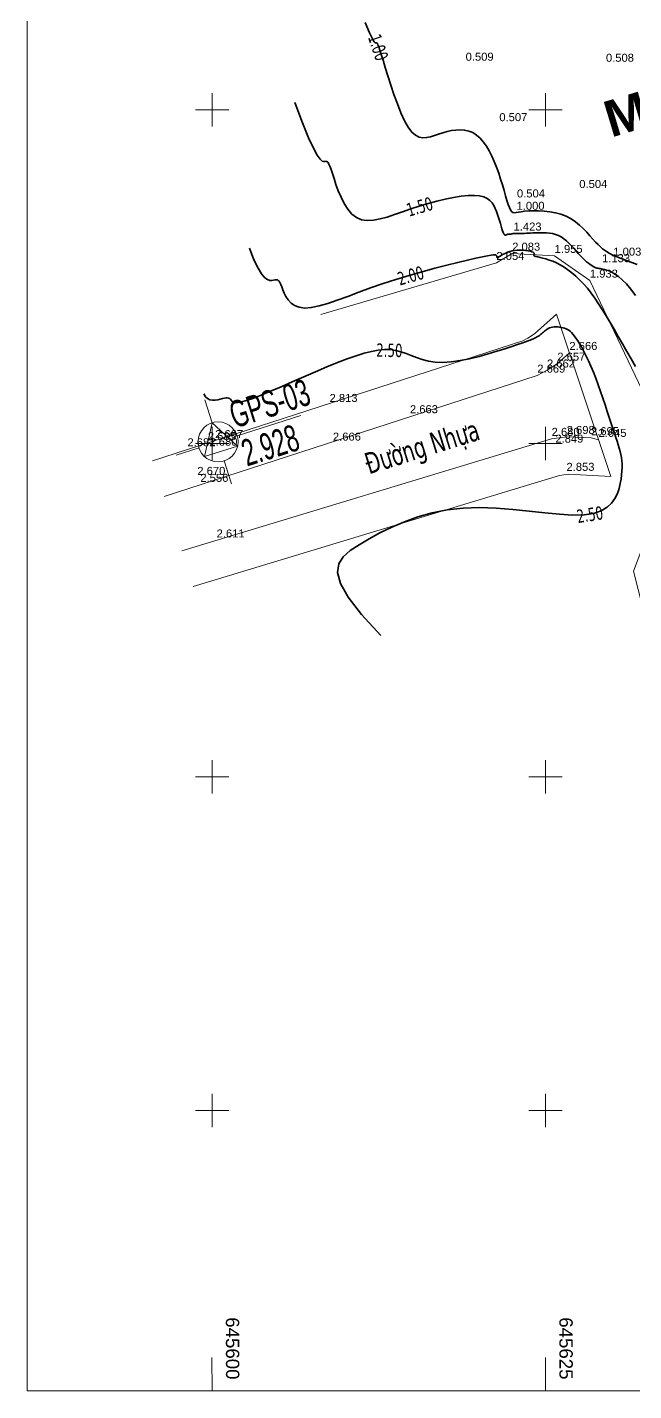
# Model space of a CAD drawing. Header units: millimetres. Extents: x 563604 to 809435, y 2337 to 1331933.
# Drawn here: x 563604 to 609070, y 1144933 to 1247116 of the extents above; entities that cross this region are included whole.
import ezdxf

# ---------------------------------------------------------------- set-up
doc = ezdxf.new("R2010")
doc.units = ezdxf.units.MM
for name, color, linetype, lineweight in [('0-1', 253, 'Continuous', 9), ('A-ANNO-NOTE', 131, 'Continuous', 9), ('CD TAI', 7, 'Continuous', 9), ('DM CAI-1', 9, 'Continuous', 35), ('Hbaixe-1', 253, 'Continuous', 9), ('khung-1', 253, 'Continuous', 9), ('La_con-1', 253, 'Continuous', 9), ('MAYTOANDAC', 7, 'Continuous', 9), ('MEP DUONG NHUA-1', 253, 'Continuous', 9), ('MUONG DAT-1', 253, 'Continuous', 9), ('NCD', 7, 'Continuous', 9), ('NCV_TKCS_HIEN TRANG_251226_dwg-1', 253, 'Continuous', 9), ('Phu-1', 253, 'Continuous', 9), ('Text-1', 7, 'Continuous', 35)]:
    doc.layers.add(name, color=color, linetype=linetype, lineweight=lineweight)
doc.styles.add('Arial', font='arial_0.ttf', dxfattribs={"height": 600.128024})
doc.styles.add('Arial_1', font='arial_0.ttf', dxfattribs={"height": 1000.213374})
doc.styles.add('Arial_B', font='arialbd_0.ttf', dxfattribs={"height": 2720})
doc.styles.add('Tahoma', font='tahoma_0.ttf', dxfattribs={"width": 0.75, "height": 1000.213374})
doc.styles.add('Tahoma_1', font='tahoma_0.ttf', dxfattribs={"width": 0.75, "height": 1600.341398})
doc.styles.add('VNI-Helve-Condense', font='VHELVCN.TTF', dxfattribs={"width": 0.75, "height": 2000.426748})

# ---------------------------------------------------------------- blocks, each defined once
blk = doc.blocks.new('NCV_TKCS_HIEN TRANG_251226_dwg_GPS-2645533-TỔNG THỂ_HIỆN TRẠNG KHU ĐẤT')
at = {"layer": '0-1', "flags": 128}
blk.add_lwpolyline([(739231, 1272466), (738756, 1269911), (741206, 1270777)], close=True, dxfattribs=at)
at = {"layer": '0-1'}
blk.add_circle((739731, 1271051), 1500, dxfattribs=at)
at = {"layer": 'La_con-1'}
for p, q in [((739231, 1272466), (738632, 1274163)), ((741146, 1271551), (745861, 1273217)), ((738317, 1270551), (736619, 1269951)), ((740231, 1269636), (740831, 1267939))]:
    blk.add_line(p, q, dxfattribs=at)
blk = doc.blocks.new('NCV_TKCS_HIEN TRANG_251226_dwg-1595164-TỔNG THỂ_HIỆN TRẠNG KHU ĐẤT')
at = {"layer": '0-1'}
for p, q in [((563604, 1144933), (563604, 1331933)), ((598775, 1229466), (585623, 1225597))]:
    blk.add_line(p, q, dxfattribs=at)
at = {"layer": 'DM CAI-1', "flags": 128}
for points in [[(583665, 1241467), (584235, 1239962), (584695, 1238841), (585058, 1238049), (585338, 1237529), (585550, 1237226), (585706, 1237084), (585821, 1237047), (585908, 1237058), (585980, 1237071), (586043, 1237068), (586101, 1237038), (586159, 1236973), (586221, 1236862), (586292, 1236697), (586376, 1236466), (586477, 1236162), (586601, 1235779), (586748, 1235337), (586923, 1234862), (587127, 1234377), (587362, 1233909), (587632, 1233481), (587938, 1233120), (588283, 1232850), (588668, 1232690), (589092, 1232629), (589554, 1232654), (590051, 1232748), (590581, 1232896), (591143, 1233082), (591734, 1233290), (592352, 1233505), (592994, 1233713), (593649, 1233907), (594304, 1234082), (594945, 1234234), (595560, 1234358), (596137, 1234449), (596661, 1234502), (597121, 1234512), (597507, 1234476), (597824, 1234397), (598082, 1234281), (598289, 1234133), (598453, 1233958), (598584, 1233760), (598691, 1233546), (598782, 1233321), (598864, 1233088), (598941, 1232855), (599011, 1232625), (599076, 1232406), (599136, 1232201), (599191, 1232017), (599241, 1231859), (599288, 1231733), (599331, 1231641), (599371, 1231581), (599409, 1231546), (599445, 1231533), (599480, 1231536), (599514, 1231549), (599549, 1231567), (599585, 1231585), (599622, 1231599), (599659, 1231608), (599697, 1231614), (599735, 1231617), (599772, 1231618), (599808, 1231619), (599842, 1231620), (599873, 1231622), (599902, 1231626), (599929, 1231632), (599955, 1231639), (599980, 1231646), (600007, 1231653), (600035, 1231659), (600067, 1231663), (600102, 1231666), (600143, 1231667), (600189, 1231665), (600242, 1231663), (600302, 1231660), (600372, 1231657), (600452, 1231655), (600542, 1231654), (600644, 1231656), (600758, 1231660), (600885, 1231666), (601024, 1231673), (601175, 1231682), (601338, 1231691), (601512, 1231700), (601696, 1231708), (601892, 1231715), (602098, 1231719), (602311, 1231718), (602530, 1231708), (602753, 1231686), (602977, 1231648), (603199, 1231591), (603417, 1231511), (603629, 1231405), (603832, 1231271), (604028, 1231113), (604216, 1230937), (604398, 1230748), (604574, 1230553), (604744, 1230358), (604910, 1230168), (605072, 1229988), (605230, 1229824), (605383, 1229677), (605531, 1229546), (605671, 1229431), (605803, 1229333), (605926, 1229250), (606037, 1229183), (606137, 1229131), (606225, 1229094), (606304, 1229069), (606380, 1229052), (606458, 1229040), (606541, 1229029), (606636, 1229015), (606747, 1228995), (606880, 1228966), (607037, 1228922), (607220, 1228856), (607428, 1228759), (607662, 1228622), (607922, 1228435), (608207, 1228191), (608518, 1227879), (608853, 1227491), (609212, 1227022)], [(609323, 1229338), (608934, 1229493), (608584, 1229624), (608287, 1229731), (608052, 1229816), (607874, 1229880), (607746, 1229927), (607658, 1229959), (607604, 1229979), (607574, 1229991), (607560, 1229997), (607555, 1230000), (607551, 1230003), (607545, 1230006), (607534, 1230013), (607516, 1230023), (607490, 1230038), (607452, 1230059), (607400, 1230088), (607333, 1230125), (607247, 1230173), (607145, 1230233), (607025, 1230309), (606890, 1230404), (606739, 1230519), (606574, 1230658), (606396, 1230824), (606204, 1231020), (605999, 1231245), (605780, 1231494), (605543, 1231756), (605286, 1232023), (605007, 1232285), (604703, 1232533), (604371, 1232757), (604009, 1232948), (603616, 1233100), (603202, 1233214), (602777, 1233294), (602354, 1233344), (601942, 1233368), (601552, 1233370), (601198, 1233355), (600888, 1233327), (600631, 1233289), (600423, 1233253), (600256, 1233227), (600121, 1233221), (600011, 1233245), (599918, 1233309), (599834, 1233424), (599751, 1233599), (599662, 1233840), (599566, 1234140), (599461, 1234490), (599348, 1234880), (599225, 1235297), (599091, 1235733), (598945, 1236178), (598788, 1236620), (598617, 1237050), (598433, 1237462), (598235, 1237850), (598022, 1238207), (597793, 1238529), (597547, 1238808), (597285, 1239041), (597004, 1239219), (596706, 1239340), (596394, 1239409), (596070, 1239432), (595740, 1239416), (595407, 1239368), (595075, 1239295), (594748, 1239204), (594429, 1239102), (594122, 1238997), (593826, 1238906), (593538, 1238845), (593258, 1238833), (592982, 1238888), (592709, 1239026), (592437, 1239266), (592164, 1239625), (591889, 1240112), (591615, 1240705), (591349, 1241370), (591093, 1242075), (590853, 1242788), (590633, 1243477), (590438, 1244109), (590273, 1244653), (590140, 1245083), (590037, 1245408), (589958, 1245640), (589897, 1245796), (589851, 1245889), (589813, 1245935), (589779, 1245949), (589742, 1245944), (589696, 1245947), (589618, 1246023), (589483, 1246251), (589266, 1246708), (588942, 1247472)], [(580256, 1230559), (580600, 1229696), (580905, 1229063), (581174, 1228626), (581411, 1228350), (581616, 1228201), (581794, 1228144), (581945, 1228147), (582074, 1228173), (582182, 1228194), (582274, 1228200), (582352, 1228187), (582421, 1228150), (582485, 1228085), (582547, 1227986), (582611, 1227849), (582682, 1227671), (582763, 1227449), (582864, 1227198), (582993, 1226935), (583161, 1226679), (583376, 1226447), (583648, 1226258), (583987, 1226128), (584402, 1226076), (584899, 1226113), (585476, 1226233), (586126, 1226421), (586844, 1226663), (587624, 1226947), (588460, 1227258), (589346, 1227583), (590276, 1227908), (591241, 1228221), (592223, 1228518), (593200, 1228796), (594150, 1229053), (595050, 1229285), (595879, 1229489), (596616, 1229663), (597238, 1229804), (597730, 1229911), (598102, 1229986), (598372, 1230034), (598556, 1230059), (598671, 1230066), (598735, 1230059), (598764, 1230043), (598776, 1230021), (598784, 1229999), (598791, 1229976), (598798, 1229954), (598804, 1229932), (598810, 1229912), (598816, 1229894), (598820, 1229879), (598825, 1229867), (598829, 1229858), (598833, 1229852), (598837, 1229848), (598840, 1229847), (598844, 1229847), (598847, 1229849), (598850, 1229850), (598854, 1229852), (598858, 1229854), (598864, 1229856), (598874, 1229861), (598891, 1229870), (598916, 1229883), (598951, 1229904), (598999, 1229932), (599061, 1229971), (599139, 1230019), (599234, 1230075), (599345, 1230135), (599471, 1230196), (599614, 1230255), (599772, 1230309), (599945, 1230353), (600134, 1230386), (600336, 1230403), (600546, 1230407), (600755, 1230399), (600957, 1230382), (601144, 1230357), (601308, 1230326), (601441, 1230291), (601537, 1230254), (601590, 1230216), (601609, 1230179), (601605, 1230142), (601590, 1230106), (601574, 1230070), (601571, 1230035), (601590, 1230001), (601643, 1229968), (601739, 1229935), (601876, 1229901), (602049, 1229861), (602252, 1229812), (602481, 1229750), (602731, 1229673), (602997, 1229576), (603274, 1229456), (603557, 1229311), (603845, 1229140), (604136, 1228942), (604429, 1228718), (604722, 1228467), (605015, 1228189), (605305, 1227883), (605592, 1227551), (605875, 1227191), (606154, 1226804), (606434, 1226391), (606715, 1225952), (607001, 1225488), (607293, 1224999), (607594, 1224487), (607906, 1223951), (608230, 1223394), (608560, 1222826), (608889, 1222258), (609208, 1221704)], [(576848, 1219651), (576964, 1219430), (577115, 1219285), (577291, 1219203), (577483, 1219170), (577683, 1219175), (577881, 1219205), (578070, 1219247), (578240, 1219287), (578384, 1219316), (578504, 1219333), (578602, 1219336), (578683, 1219327), (578748, 1219307), (578802, 1219275), (578847, 1219232), (578886, 1219179), (578926, 1219118), (578980, 1219058), (579064, 1219009), (579195, 1218981), (579390, 1218986), (579665, 1219034), (580036, 1219136), (580521, 1219301), (581128, 1219537), (581839, 1219832), (582628, 1220171), (583470, 1220538), (584341, 1220919), (585213, 1221297), (586062, 1221658), (586863, 1221987), (587595, 1222269), (588260, 1222504), (588864, 1222690), (589416, 1222829), (589921, 1222919), (590388, 1222961), (590822, 1222955), (591230, 1222901), (591621, 1222802), (592005, 1222669), (592392, 1222518), (592793, 1222363), (593219, 1222218), (593681, 1222099), (594190, 1222020), (594756, 1221995), (595384, 1222036), (596060, 1222134), (596763, 1222275), (597470, 1222448), (598161, 1222639), (598816, 1222836), (599412, 1223026), (599929, 1223196), (600352, 1223337), (600687, 1223449), (600947, 1223538), (601145, 1223607), (601293, 1223661), (601404, 1223704), (601490, 1223740), (601564, 1223774), (601637, 1223809), (601710, 1223846), (601783, 1223886), (601857, 1223929), (601931, 1223975), (602006, 1224026), (602081, 1224081), (602156, 1224141), (602231, 1224205), (602308, 1224273), (602387, 1224341), (602471, 1224408), (602559, 1224472), (602653, 1224529), (602754, 1224579), (602864, 1224618), (602983, 1224645), (603110, 1224661), (603241, 1224666), (603374, 1224661), (603508, 1224648), (603639, 1224626), (603765, 1224598), (603884, 1224563), (603994, 1224522), (604098, 1224473), (604197, 1224411), (604295, 1224335), (604395, 1224239), (604500, 1224122), (604612, 1223980), (604735, 1223809), (604870, 1223607), (605017, 1223373), (605173, 1223107), (605338, 1222808), (605509, 1222476), (605686, 1222111), (605865, 1221712), (606046, 1221280), (606227, 1220815), (606406, 1220326), (606582, 1219822), (606754, 1219313), (606920, 1218810), (607079, 1218322), (607230, 1217858), (607370, 1217428), (607500, 1217041), (607618, 1216692), (607725, 1216376), (607821, 1216087), (607907, 1215821), (607981, 1215571), (608046, 1215332), (608100, 1215098), (608143, 1214863), (608175, 1214625), (608194, 1214380), (608199, 1214124), (608189, 1213853), (608162, 1213564), (608117, 1213253), (608053, 1212917), (607965, 1212556), (607840, 1212182), (607660, 1211812), (607408, 1211461), (607068, 1211146), (606622, 1210883), (606054, 1210688), (605345, 1210578), (604487, 1210560), (603498, 1210617), (602405, 1210723), (601232, 1210851), (600006, 1210977), (598753, 1211074), (597499, 1211117), (596270, 1211080), (595087, 1210944), (593958, 1210718), (592886, 1210416), (591873, 1210056), (590923, 1209651), (590040, 1209219), (589224, 1208773), (588481, 1208331), (587822, 1207896), (587295, 1207434), (586957, 1206900), (586867, 1206246), (587080, 1205429), (587655, 1204401), (588649, 1203118), (590119, 1201534)]]:
    blk.add_lwpolyline(points, dxfattribs=at)
at = {"layer": 'Hbaixe-1', "flags": 128}
blk.add_lwpolyline([(768013, 1144933), (563604, 1144933), (563604, 1331933), (802477, 1331933), (802477, 1144933)], dxfattribs=at)
at = {"layer": 'khung-1'}
for p, q in [((577454, 1239683), (577454, 1242183)), ((602454, 1239683), (602454, 1242183)), ((576204, 1240933), (578704, 1240933)), ((601204, 1240933), (603704, 1240933)), ((577454, 1214683), (577454, 1217183)), ((602454, 1214683), (602454, 1217183)), ((576204, 1215933), (578704, 1215933)), ((601204, 1215933), (603704, 1215933)), ((577454, 1189683), (577454, 1192183)), ((602454, 1189683), (602454, 1192183)), ((576204, 1190933), (578704, 1190933)), ((601204, 1190933), (603704, 1190933)), ((577454, 1164683), (577454, 1167183)), ((602454, 1164683), (602454, 1167183)), ((576204, 1165933), (578704, 1165933)), ((601204, 1165933), (603704, 1165933)), ((577454, 1144933), (577448, 1147434)), ((602454, 1144933), (602448, 1147434))]:
    blk.add_line(p, q, dxfattribs=at)
at = {"layer": 'MEP DUONG NHUA-1', "flags": 128}
for points in [[(604246, 1222721), (603343, 1221921), (602570, 1221407), (601840, 1221022), (573859, 1211953)], [(575181, 1207875), (602916, 1216284), (604049, 1216427), (605869, 1216337), (606430, 1216207)]]:
    blk.add_lwpolyline(points, dxfattribs=at)
at = {"layer": 'MUONG DAT-1', "flags": 128}
blk.add_lwpolyline([(585623, 1225597), (598775, 1229466), (599961, 1230163), (603141, 1229996), (605786, 1228140), (610478, 1218302), (611412, 1212552), (609050, 1206349), (611438, 1197035), (615758, 1186067), (625525, 1172537), (629119, 1162613), (630222, 1162446), (642316, 1162503), (647717, 1163042), (649839, 1162210), (652469, 1157844), (654675, 1156878), (658379, 1156996), (662621, 1159563), (673511, 1164922)], dxfattribs=at)
at = {"layer": 'Phu-1', "flags": 128}
blk.add_lwpolyline([(576044, 1205211), (603502, 1213535), (604156, 1213617), (607351, 1213460), (603279, 1225606), (601631, 1224146), (601138, 1223818), (600747, 1223612), (572995, 1214618)], dxfattribs=at)
at = {"rotation": 358.1365961992873}
blk.add_blockref('NCV_TKCS_HIEN TRANG_251226_dwg_GPS-2645533-TỔNG THỂ_HIỆN TRẠNG KHU ĐẤT', (-202762, -30281), dxfattribs=at)
at = {"layer": 'CD TAI', "char_height": 600.1, "width": 2512.82, "attachment_point": 1, "rotation": 0.13459, "line_spacing_factor": 0.941778, "style": 'Arial'}
for s, insert in [('0.509', (596468, 1245206)), ('0.508', (606986, 1245129)), ('0.507', (598994, 1240677)), ('0.504', (604989, 1235668)), ('0.504', (600315, 1234961)), ('1.000', (600285, 1234035)), ('1.423', (600061, 1232476)), ('2.054', (598774, 1230273)), ('2.083', (599959, 1230970)), ('1.955', (603139, 1230804)), ('1.003', (607541, 1230597)), ('1.133', (606694, 1230108)), ('1.933', (605784, 1228948)), ('2.666', (604245, 1223529)), ('2.662', (602568, 1222215)), ('2.657', (603341, 1222728)), ('2.669', (601838, 1221830)), ('2.813', (586266, 1219634)), ('2.663', (592291, 1218789)), ('2.680', (602914, 1217091)), ('2.698', (604047, 1217234)), ('2.695', (605867, 1217144)), ('2.645', (606428, 1217014)), ('2.681', (575612, 1216311)), ('2.685', (577142, 1216767)), ('2.680', (577261, 1216357)), ('2.667', (577685, 1216925)), ('2.666', (586517, 1216734)), ('2.849', (603195, 1216582)), ('2.670', (576353, 1214165)), ('2.853', (604027, 1214470)), ('2.556', (576581, 1213644)), ('2.611', (577798, 1209477))]:
    blk.add_mtext(s, dxfattribs=dict(at, insert=insert))
at = {"layer": 'MAYTOANDAC', "char_height": 2000.4, "attachment_point": 1, "rotation": 17.59871, "line_spacing_factor": 1.081022, "style": 'VNI-Helve-Condense'}
for s, insert, width in [('GPS-03', (578560, 1218954), 7450.26), ('2.928', (579466, 1216096), 5443.46)]:
    blk.add_mtext(s, dxfattribs=dict(at, insert=insert, width=width))
at = {"layer": 'NCD', "char_height": 1000.2, "width": 2355.81, "attachment_point": 2, "line_spacing_factor": 0.994306, "style": 'Tahoma'}
for s, insert, rotation in [('1.00', (590393, 1245769), 288.81719), ('1.50', (592880, 1234151), 16.51219), ('2.00', (592207, 1228985), 15.90095), ('2.50', (590757, 1223410), 359.22748), ('2.50', (605706, 1211093), 8.88995)]:
    blk.add_mtext(s, dxfattribs=dict(at, insert=insert, rotation=rotation))
at = {"layer": 'Text-1', "attachment_point": 1}
for s, insert, char_height, width, rotation, line_spacing_factor, style in [('Đư\\fTahoma|b0|i0|c254|p34|;\\W.75;ờng Nhựa', (588745, 1215132), 1600.34, 10987.11, 17.39407, 0.994306, 'Tahoma_1'), ('645600', (579492, 1150439), 1000.2, 5584.05, 270.13459, 0.941778, 'Arial_1'), ('645625', (604492, 1150439), 1000.2, 5584.05, 270.13459, 0.941778, 'Arial_1')]:
    blk.add_mtext(s, dxfattribs=dict(at, insert=insert, char_height=char_height, width=width, rotation=rotation, line_spacing_factor=line_spacing_factor, style=style))

msp = doc.modelspace()

# ---------------------------------------------------------------- block references
at = {"layer": 'NCV_TKCS_HIEN TRANG_251226_dwg-1'}
msp.add_blockref('NCV_TKCS_HIEN TRANG_251226_dwg-1595164-TỔNG THỂ_HIỆN TRẠNG KHU ĐẤT', (0, 0), dxfattribs=at)

# ---------------------------------------------------------------- texts
at = {"layer": 'A-ANNO-NOTE', "insert": (612029.9, 1241664.9), "char_height": 2720, "width": 5239.4, "attachment_point": 6, "rotation": 16.762076, "line_spacing_factor": 0.936439, "style": 'Arial_B'}
msp.add_mtext('\\pxqr,t0.0625,0.125,0.1875,0.25,0.3125,0.375,0.4375,0.5,0.5625,0.625,0.6875,0.75,0.8125,0.875,0.9375,1,1.0625,1.125,1.1875,1.25,1.3125,1.375,1.4375,1.5,1.5625,1.625,1.6875,1.75,1.8125,1.875,1.9375,2;{M4}', dxfattribs=at)

doc.saveas('drawing.dxf')
